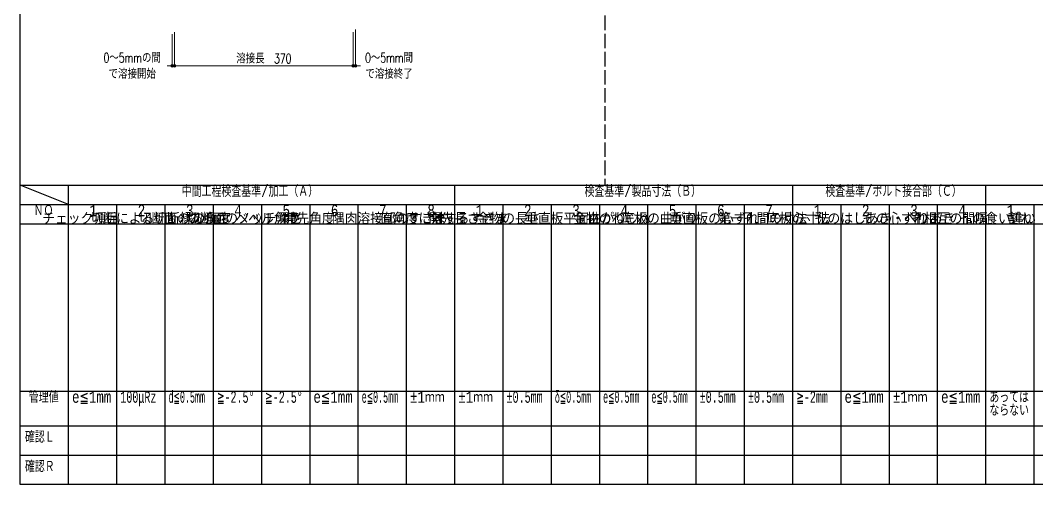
# Model space of a CAD drawing. Header units: millimetres. Extents: x -4568 to 36914, y -114 to 17788.
# Drawn here: x 11272 to 13377, y 13116 to 14078 of the extents above; entities that cross this region are included whole.
import ezdxf
from ezdxf.enums import TextEntityAlignment as Align

# ---------------------------------------------------------------- set-up
doc = ezdxf.new("R2010")
doc.units = ezdxf.units.MM
doc.header["$LTSCALE"] = 5
doc.linetypes.add('DASHED', pattern=[7.5, 6, -1.5])
doc.layers.get('0').update_dxf_attribs({"color": 255})
doc.layers.get('DEFPOINTS').update_dxf_attribs({"color": 255})
doc.layers.add('寸法', color=4, linetype='Continuous')
doc.layers.add('文字', color=7, linetype='Continuous')
doc.styles.add('DLSTANDARD1', font='monotxt.shx', dxfattribs={"width": 0.6, "bigfont": 'extfont'})
doc.styles.add('KANJI', font='simplex.shx', dxfattribs={"width": 0.7, "bigfont": 'extfont2.shx'})
doc.styles.add('TATEGAKI', font='txt', dxfattribs={"bigfont": 'bigfont.shx'})
doc.dimstyles.new('一般寸法-小さめ', dxfattribs={"dimscale": 10, "dimtxt": 2, "dimasz": 0.5, "dimexe": 0.125, "dimexo": 1.5, "dimgap": 0.5, "dimtad": 1, "dimtxsty": 'KANJI', "dimblk": 'ORIGIN', "dimcen": 0, "dimclrd": 256, "dimclre": 256, "dimclrt": 256, "dimadec": 0, "dimazin": 0, "dimtfac": 1, "dimtmove": 2, "dimatfit": 2, "dimfxl": 0, "dimtolj": 2, "dimlwd": 5, "dimlwe": 5, "dimarcsym": 0})

# ---------------------------------------------------------------- blocks, each defined once
blk = doc.blocks.new('_Origin')
at = {"color": 0, "linetype": 'ByBlock', "lineweight": -2}
blk.add_line((0, 0), (-1, 0), dxfattribs=at)
blk.add_circle((0, 0), 0.5, dxfattribs=at)
blk = doc.blocks.new('*D1139')
at = {"layer": 'DEFPOINTS', "color": 0, "linetype": 'Continuous', "transparency": 16777216}
for p in [(11586.4, 14064), (11591.4, 14064), (11591.4, 13983.5)]:
    blk.add_point(p, dxfattribs=at)
at = {"layer": '寸法', "linetype": 'Continuous', "lineweight": 5, "transparency": 16777216}
for p, q in [((11586.4, 14049), (11586.4, 13982.2)), ((11591.4, 14049), (11591.4, 13982.2)), ((11581.4, 13983.5), (11576.4, 13983.5)), ((11586.4, 13983.5), (11591.4, 13983.5)), ((11596.4, 13983.5), (11601.4, 13983.5))]:
    blk.add_line(p, q, dxfattribs=at)
at = {"layer": '寸法', "linetype": 'Continuous', "lineweight": 5, "transparency": 16777216, "xscale": 5, "yscale": 5, "zscale": 5}
blk.add_blockref('_Origin', (11586.4, 13983.5), dxfattribs=at)
at = {"layer": '寸法', "linetype": 'Continuous', "lineweight": 5, "transparency": 16777216, "xscale": 5, "yscale": 5, "zscale": 5, "rotation": 180}
blk.add_blockref('_Origin', (11591.4, 13983.5), dxfattribs=at)
at = {"layer": '寸法', "linetype": 'Continuous', "transparency": 16777216, "insert": (11503.8, 13983.5), "char_height": 20, "attachment_point": 5, "style": 'KANJI'}
blk.add_mtext('\\A2;0～5mmの間\\Pで溶接開始', dxfattribs=at)
blk = doc.blocks.new('*D1140')
at = {"layer": 'DEFPOINTS', "color": 0, "linetype": 'Continuous', "transparency": 16777216}
for p in [(11591.4, 14068), (11961.4, 14068), (11961.4, 13983.5)]:
    blk.add_point(p, dxfattribs=at)
at = {"layer": '寸法', "linetype": 'Continuous', "lineweight": 5, "transparency": 16777216}
for p, q in [((11591.4, 14053), (11591.4, 13982.2)), ((11961.4, 14053), (11961.4, 13982.2)), ((11596.4, 13983.5), (11956.4, 13983.5))]:
    blk.add_line(p, q, dxfattribs=at)
at = {"layer": '寸法', "linetype": 'Continuous', "lineweight": 5, "transparency": 16777216, "xscale": 5, "yscale": 5, "zscale": 5, "rotation": 180}
blk.add_blockref('_Origin', (11591.4, 13983.5), dxfattribs=at)
at = {"layer": '寸法', "linetype": 'Continuous', "lineweight": 5, "transparency": 16777216, "xscale": 5, "yscale": 5, "zscale": 5}
blk.add_blockref('_Origin', (11961.4, 13983.5), dxfattribs=at)
at = {"layer": '寸法', "linetype": 'Continuous', "transparency": 16777216, "insert": (11776.4, 13998.5), "char_height": 20, "attachment_point": 5, "style": 'KANJI'}
blk.add_mtext('\\A2;溶接長\u3000370', dxfattribs=at)
blk = doc.blocks.new('*D1141')
at = {"layer": 'DEFPOINTS', "color": 0, "linetype": 'Continuous', "transparency": 16777216}
for p in [(11961.4, 14068), (11966.4, 14074), (11966.4, 13983.5)]:
    blk.add_point(p, dxfattribs=at)
at = {"layer": '寸法', "linetype": 'Continuous', "lineweight": 5, "transparency": 16777216}
for p, q in [((11961.4, 14053), (11961.4, 13982.2)), ((11966.4, 14059), (11966.4, 13982.2)), ((11956.4, 13983.5), (11951.4, 13983.5)), ((11961.4, 13983.5), (11966.4, 13983.5)), ((11971.4, 13983.5), (11976.4, 13983.5))]:
    blk.add_line(p, q, dxfattribs=at)
at = {"layer": '寸法', "linetype": 'Continuous', "lineweight": 5, "transparency": 16777216, "xscale": 5, "yscale": 5, "zscale": 5}
blk.add_blockref('_Origin', (11961.4, 13983.5), dxfattribs=at)
at = {"layer": '寸法', "linetype": 'Continuous', "lineweight": 5, "transparency": 16777216, "xscale": 5, "yscale": 5, "zscale": 5, "rotation": 180}
blk.add_blockref('_Origin', (11966.4, 13983.5), dxfattribs=at)
at = {"layer": '寸法', "linetype": 'Continuous', "transparency": 16777216, "insert": (12035.7, 13983.5), "char_height": 20, "attachment_point": 5, "style": 'KANJI'}
blk.add_mtext('\\A2;0～5mm間\\Pで溶接終了', dxfattribs=at)

msp = doc.modelspace()

# ---------------------------------------------------------------- linework, layer by layer
at = {"linetype": 'DASHED', "lineweight": -3}
msp.add_line((12482.899, 15212.38), (12482.899, 13736.38), dxfattribs=at)
at = {"linetype": 'Continuous', "lineweight": -3}
for p, q in [((11272, 13736.38), (14476, 13736.38)), ((11272, 13696.38), (14476, 13696.38)), ((11272, 13656.38), (14172, 13656.38)), ((11272, 13310.089), (14172, 13310.089)), ((11272, 13238.315), (14172, 13238.315)), ((11272, 13177.348), (14172, 13177.348))]:
    msp.add_line(p, q, dxfattribs=at)
msp.add_lwpolyline([(11272, 15332.38), (14476, 15332.38), (14476, 13116.38), (11272, 13116.38)], close=True, dxfattribs=at)
at = {"layer": '寸法', "linetype": 'Continuous'}
for p, q in [((11372, 13696.38), (11272, 13736.38)), ((11372, 13116.38), (11372, 13736.38)), ((12172, 13116.38), (12172, 13736.38)), ((12872, 13116.38), (12872, 13736.38)), ((13272, 13116.38), (13272, 13736.38)), ((11472, 13116.38), (11472, 13696.38)), ((11572, 13116.38), (11572, 13696.38)), ((11672, 13116.38), (11672, 13696.38)), ((11772, 13116.38), (11772, 13696.38)), ((11872, 13116.38), (11872, 13696.38)), ((11972, 13116.38), (11972, 13696.38)), ((12072, 13116.38), (12072, 13696.38)), ((12272, 13116.38), (12272, 13696.38)), ((12372, 13116.38), (12372, 13696.38)), ((12472, 13116.38), (12472, 13696.38)), ((12572, 13116.38), (12572, 13696.38)), ((12672, 13116.38), (12672, 13696.38)), ((12772, 13116.38), (12772, 13696.38)), ((12972, 13116.38), (12972, 13696.38)), ((13072, 13116.38), (13072, 13696.38)), ((13172, 13116.38), (13172, 13696.38)), ((13372, 13116.38), (13372, 13696.38))]:
    msp.add_line(p, q, dxfattribs=at)

# ---------------------------------------------------------------- texts
at = {"layer": '文字', "color": 0, "linetype": 'Continuous', "ltscale": 6, "style": 'DLSTANDARD1'}
for s, width, p in [('中間工程検査基準/加工（Ａ）', 0.74375, (11606.447, 13704.954)), ('検査基準/製品寸法（Ｂ）', 0.74375, (12440.562, 13704.954)), ('検査基準/ボルト接合部（Ｃ）', 0.74375, (12939.39, 13704.954)), ('ＮＯ', 0.74375, (11299.463, 13664.954)), ('1', 0.74375, (11415.207, 13664.954)), ('2', 0.74375, (11515.207, 13664.954)), ('3', 0.74375, (11615.207, 13664.954)), ('4', 0.74375, (11715.207, 13664.954)), ('5', 0.74375, (11815.207, 13664.954)), ('6', 0.74375, (11915.207, 13664.954)), ('7', 0.74375, (12015.207, 13664.954)), ('1', 0.74375, (12215.207, 13664.954)), ('2', 0.74375, (12315.207, 13664.954)), ('3', 0.74375, (12415.207, 13664.954)), ('4', 0.74375, (12515.207, 13664.954)), ('5', 0.74375, (12615.207, 13664.954)), ('6', 0.74375, (12715.207, 13664.954)), ('7', 0.74375, (12815.207, 13664.954)), ('1', 0.74375, (12915.207, 13664.954)), ('2', 0.74375, (13015.207, 13664.954)), ('3', 0.74375, (13115.207, 13664.954)), ('4', 0.74375, (13215.207, 13664.954)), ('1', 0.74375, (13315.207, 13664.954)), ('管理値', 0.74375, (11289.648, 13278.664)), ('e≦1mm', 0.74375, (11379.094, 13278.664)), ('100μRz', 0.6, (11479.094, 13278.664)), ('d≦0.5mm', 0.5, (11579.094, 13278.664)), ('≧-2.5°', 0.6, (11679.094, 13278.664)), ('≧-2.5°', 0.6, (11779.094, 13278.664)), ('e≦1mm', 0.74375, (11879.094, 13278.664)), ('e≦0.5mm', 0.5, (11979.094, 13278.664)), ('±1ｍｍ', 0.74375, (12179.094, 13278.664)), ('±0.5mm', 0.6, (12279.094, 13278.664)), ('δ≦0.5mm', 0.5, (12379.094, 13278.664)), ('e≦0.5mm', 0.5, (12479.094, 13278.664)), ('e≦0.5mm', 0.5, (12579.094, 13278.664)), ('±0.5mm', 0.6, (12679.094, 13278.664)), ('±0.5mm', 0.6, (12779.094, 13278.664)), ('≧-2mm', 0.6, (12879.094, 13278.664)), ('e≦1mm', 0.74375, (12979.094, 13278.664)), ('±1ｍｍ', 0.74375, (13079.094, 13278.664)), ('e≦1mm', 0.74375, (13179.094, 13278.664)), ('あっては', 0.74375, (13279.094, 13278.664)), ('ならない', 0.74375, (13279.094, 13251.46)), ('確認Ｌ', 0.74375, (11281.522, 13195.972)), ('確認Ｒ', 0.74375, (11281.522, 13135.004))]:
    msp.add_text(s, height=24, dxfattribs=dict(at, width=width)).set_placement(p, align=Align.BOTTOM_LEFT)
at = {"layer": '文字', "color": 1, "linetype": 'Continuous', "ltscale": 6, "style": 'DLSTANDARD1', "width": 0.74375}
for s, p in [('8', (12115.207, 13664.954)), ('±1ｍｍ', (12079.094, 13278.664))]:
    msp.add_text(s, height=24, dxfattribs=at).set_placement(p, align=Align.BOTTOM_LEFT)
at = {"layer": '文字', "color": 0, "linetype": 'Continuous', "ltscale": 6, "style": 'TATEGAKI'}
for s, p in [('チェック項目', (11317.476, 13648.052)), ('切断による切断縁の角度', (11417.476, 13648.052)), ('切断面のあらさ', (11517.476, 13648.052)), ('切断面のノッチ深さ', (11617.476, 13648.052)), ('ベベル角度', (11717.476, 13648.052)), ('開先角度', (11817.476, 13648.052)), ('隅肉溶接部のすきま', (11917.476, 13648.052)), ('直角度に対するすきま', (12017.476, 13648.052)), ('金物の長さ', (12217.476, 13648.052)), ('垂直板平面曲がり', (12317.476, 13648.052)), ('金物のねじれ', (12417.476, 13648.052)), ('底板の曲がり', (12517.476, 13648.052)), ('垂直板の心ずれ', (12617.476, 13648.052)), ('第一孔間の寸法', (12717.476, 13648.052)), ('底板の寸法', (12817.476, 13648.052)), ('孔のはしあき・へりあき', (12917.476, 13648.052)), ('孔の心ずれ', (13017.476, 13648.052)), ('孔相互の間隔', (13117.476, 13648.052)), ('孔の食い違い', (13217.476, 13648.052)), ('割れ', (13317.476, 13648.052))]:
    msp.add_text(s, height=24, dxfattribs=at).set_placement(p, align=Align.BOTTOM_LEFT)
at = {"layer": '文字', "color": 1, "linetype": 'Continuous', "ltscale": 6, "style": 'TATEGAKI'}
msp.add_text('開先長さ', height=24, dxfattribs=at).set_placement((12117.476, 13648.052), align=Align.BOTTOM_LEFT)

# ---------------------------------------------------------------- dimensions: what is measured, and where the dimension line sits
at = {"layer": '寸法', "linetype": 'Continuous'}
for base, p1, p2, text, picture, middle in [((11591.385, 13983.485), (11586.385, 14063.964), (11591.385, 14063.964), '0～<>mmの間\\Pで溶接開始', '*D1139', (11503.8, 13983.485)), ((11966.385, 13983.485), (11961.385, 14067.964), (11966.385, 14073.964), '0～<>mm間\\Pで溶接終了', '*D1141', (12035.728, 13983.485))]:
    dim = msp.add_linear_dim(base=base, p1=p1, p2=p2, text=text, dimstyle='一般寸法-小さめ', dxfattribs=at)
    dim.commit()
    dim.dimension.update_dxf_attribs({"geometry": picture, "text_midpoint": middle, "dimtype": 160})
dim = msp.add_linear_dim(base=(11961.385, 13983.485), p1=(11591.385, 14067.964), p2=(11961.385, 14067.964), text='溶接長\u3000<>', dimstyle='一般寸法-小さめ', dxfattribs=at)
dim.commit()
dim.dimension.update_dxf_attribs({"geometry": '*D1140', "text_midpoint": (11776.385, 13998.485)})

doc.saveas('drawing.dxf')
